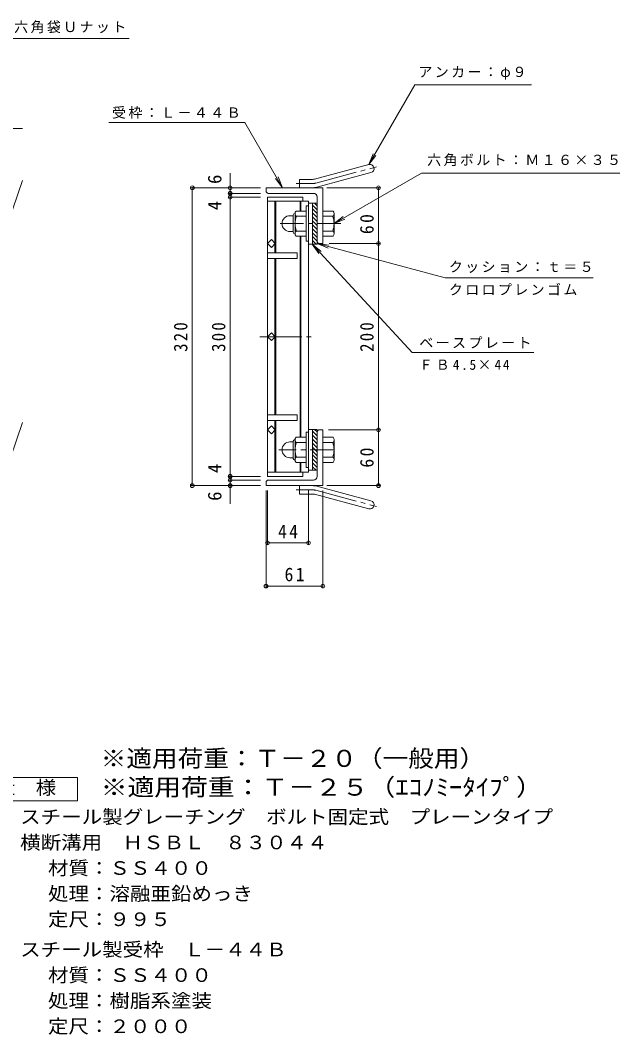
# Model space of a CAD drawing. Units: millimetres, scale not verified. Extents: x -910 to 930, y -686 to 582.
# Drawn here: x 286 to 930, y -545 to 545 of the extents above; entities that cross this region are included whole.
import ezdxf
from ezdxf.enums import TextEntityAlignment as Align

# ---------------------------------------------------------------- set-up
doc = ezdxf.new("R2010")
doc.units = ezdxf.units.MM
doc.header["$LTSCALE"] = 5
doc.header["$PDMODE"] = 32
doc.header["$PDSIZE"] = 4
doc.linetypes.add('CHAIN1', pattern=[8, 5, -1, 1, -1])
doc.linetypes.add('CHAIN2', pattern=[12, 9, -1, 1, -1])
for name, color, linetype, lineweight in [('0-1_躯体', 2, 'Continuous', 9), ('0-2_仕上', 3, 'Continuous', 9), ('0-4_その他', 7, 'Continuous', 9), ('0-5_寸法', 7, 'Continuous', 9), ('F-4_F-4ﾚｲﾔ', 2, 'Continuous', 9)]:
    doc.layers.add(name, color=color, linetype=linetype, lineweight=lineweight)
doc.layers.add('F-5_F-5ﾚｲﾔ', color=3, linetype='Continuous')
doc.styles.add('ＭＳ ゴシック', font='')
doc.styles.get('ＭＳ ゴシック').set_extended_font_data('MS Gothic')

msp = doc.modelspace()

# ---------------------------------------------------------------- linework, layer by layer
at = {"layer": '0-1_躯体'}
for p, q in [((602.061, 374.15), (660.252, 389.742)), ((288.514, 372.796), (261.911, 294.759)), ((585.917, 364.843), (585.917, 373.843)), ((599.732, 373.843), (585.917, 373.843)), ((604.391, 365.457), (662.581, 381.049)), ((610.917, 364.843), (549.917, 364.843)), ((549.917, 361.343), (549.917, 364.843)), ((610.917, 364.843), (610.917, 304.843)), ((600.917, 358.843), (552.417, 358.843)), ((604.917, 354.843), (604.917, 304.343)), ((593.117, 339.843), (582.155, 339.843)), ((593.117, 345.343), (593.117, 307.343)), ((595.417, 345.343), (593.117, 345.343)), ((599.917, 304.343), (599.917, 348.343)), ((604.917, 348.343), (599.917, 348.343)), ((604.917, 341.263), (599.917, 346.263)), ((604.917, 337.021), (599.917, 342.021)), ((604.917, 345.506), (602.079, 348.343)), ((610.917, 339.843), (621.878, 339.843)), ((575.607, 334.843), (579.117, 334.843)), ((579.117, 317.143), (579.117, 335.543)), ((580.917, 337.343), (581.117, 337.343)), ((581.117, 337.093), (581.117, 315.593)), ((593.117, 334.343), (582.155, 334.343)), ((604.917, 332.778), (599.917, 337.778)), ((604.917, 328.535), (599.917, 333.535)), ((604.917, 324.293), (599.917, 329.293)), ((610.917, 334.343), (621.878, 334.343)), ((622.917, 337.093), (622.917, 315.593)), ((575.617, 317.843), (579.117, 317.843)), ((593.117, 318.343), (582.155, 318.343)), ((604.917, 320.05), (599.917, 325.05)), ((604.917, 315.807), (599.917, 320.808)), ((604.917, 311.565), (599.917, 316.565)), ((610.917, 318.343), (621.878, 318.343)), ((580.917, 315.343), (581.117, 315.343)), ((593.117, 312.843), (582.155, 312.843)), ((595.417, 307.343), (593.117, 307.343)), ((604.917, 307.322), (599.917, 312.322)), ((603.653, 304.343), (599.917, 308.08)), ((610.917, 312.843), (621.878, 312.843)), ((604.917, 304.343), (599.917, 304.343)), ((607.417, 304.843), (610.917, 304.843)), ((288.514, 112.796), (261.911, 34.758)), ((593.117, 64.342), (593.117, 102.342)), ((595.417, 102.342), (593.117, 102.342)), ((599.917, 105.342), (599.917, 61.342)), ((604.917, 105.342), (599.917, 105.342)), ((604.917, 98.262), (599.917, 103.262)), ((604.917, 94.02), (599.917, 99.02)), ((604.917, 102.505), (602.079, 105.342)), ((604.917, 54.842), (604.917, 105.342)), ((607.417, 104.842), (610.917, 104.842)), ((610.917, 44.842), (610.917, 104.842)), ((575.617, 91.842), (579.117, 91.842)), ((579.117, 92.542), (579.117, 74.142)), ((580.917, 94.342), (581.117, 94.342)), ((581.117, 72.592), (581.117, 94.092)), ((593.117, 96.842), (582.155, 96.842)), ((593.117, 91.342), (582.155, 91.342)), ((604.917, 89.777), (599.917, 94.777)), ((604.917, 85.534), (599.917, 90.534)), ((610.917, 96.842), (621.878, 96.842)), ((610.917, 91.342), (621.878, 91.342)), ((623.117, 94.342), (622.917, 94.342)), ((622.917, 72.592), (622.917, 94.092)), ((604.917, 81.292), (599.917, 86.292)), ((604.917, 77.049), (599.917, 82.049)), ((604.917, 72.806), (599.917, 77.807)), ((575.607, 74.842), (579.117, 74.842)), ((580.917, 72.342), (581.117, 72.342)), ((593.117, 75.342), (582.155, 75.342)), ((593.117, 69.842), (582.155, 69.842)), ((604.917, 68.564), (599.917, 73.564)), ((604.917, 64.321), (599.917, 69.321)), ((610.917, 75.342), (621.878, 75.342)), ((610.917, 69.842), (621.878, 69.842)), ((623.117, 72.342), (622.917, 72.342)), ((595.417, 64.342), (593.117, 64.342)), ((603.653, 61.342), (599.917, 65.079)), ((604.917, 61.342), (599.917, 61.342)), ((549.917, 48.342), (549.917, 44.842)), ((610.917, 44.842), (549.917, 44.842)), ((600.917, 50.842), (552.417, 50.842)), ((585.917, 44.842), (585.917, 35.842)), ((604.391, 44.229), (662.581, 28.637)), ((599.732, 35.842), (585.917, 35.842)), ((602.061, 35.536), (660.252, 19.943))]:
    msp.add_line(p, q, dxfattribs=at)
at = {"layer": '0-1_躯体', "linetype": 'CHAIN2'}
for p, q in [((603.226, 369.803), (668.393, 387.264)), ((599.732, 369.343), (582.112, 369.343)), ((599.732, 40.342), (582.112, 40.342)), ((603.226, 39.882), (668.393, 22.421))]:
    msp.add_line(p, q, dxfattribs=at)
at = {"layer": '0-1_躯体', "linetype": 'CHAIN1'}
for p, q in [((630.152, 326.343), (563.815, 326.343)), ((622.423, 83.342), (563.815, 83.342))]:
    msp.add_line(p, q, dxfattribs=at)
at = {"layer": '0-1_躯体'}
for centre, radius, start, end in [((661.417, 385.395), 4.5, 285.00014, 104.99991), ((599.732, 382.843), 9, 270, 285.00002), ((552.417, 361.343), 2.5, 180, 270), ((599.732, 382.843), 18, 270, 285), ((600.917, 354.843), 4, 0, 90), ((585.277, 337.093), 4.16, 138.61835, 221.37988), ((618.757, 337.093), 4.16, 318.62012, 41.38165), ((575.607, 326.353), 8.49, 90, 180), ((580.917, 335.543), 1.8, 90, 180), ((605.117, 326.343), 24, 160.52881, 199.47119), ((598.917, 326.343), 24, 340.52881, 19.47119), ((575.617, 326.343), 8.5, 180, 270), ((580.917, 317.143), 1.8, 180, 270), ((585.277, 315.593), 4.16, 138.62012, 221.38165), ((618.757, 315.593), 4.16, 318.61835, 41.37988), ((607.417, 307.343), 2.5, 180, 270), ((607.417, 102.342), 2.5, 90, 180), ((575.617, 83.342), 8.5, 90, 180), ((580.917, 92.542), 1.8, 90, 180), ((585.277, 94.092), 4.16, 138.61835, 221.37988), ((605.117, 83.342), 24, 160.52881, 199.47119), ((598.917, 83.342), 24, 340.52881, 19.47119), ((618.757, 94.092), 4.16, 318.62012, 41.38165), ((575.607, 83.332), 8.49, 180, 270), ((580.917, 74.142), 1.8, 180, 270), ((585.277, 72.592), 4.16, 138.62012, 221.38165), ((618.757, 72.592), 4.16, 318.61835, 41.37988), ((600.917, 54.842), 4, 270, 0), ((552.417, 48.342), 2.5, 90, 180), ((599.732, 26.842), 18, 75, 90), ((599.732, 26.842), 9, 74.99998, 90), ((661.417, 24.29), 4.5, 255.00009, 74.99986)]:
    msp.add_arc(centre, radius, start, end, dxfattribs=at)
at = {"layer": '0-1_躯体', "linetype": 'CHAIN2'}
for centre, start, end in [((599.732, 382.843), 270, 284.99995), ((599.732, 26.842), 75.00005, 90)]:
    msp.add_arc(centre, 13.5, start, end, dxfattribs=at)
at = {"layer": '0-2_仕上'}
for p, q in [((551.417, 354.843), (589.417, 354.843)), ((551.417, 354.843), (551.417, 54.842)), ((551.417, 350.343), (595.417, 350.343)), ((559.417, 350.343), (559.417, 294.844)), ((560.417, 350.343), (560.417, 294.844)), ((586.417, 350.343), (586.417, 339.843)), ((587.417, 350.343), (587.417, 339.843)), ((589.417, 354.843), (589.417, 350.343)), ((595.417, 59.342), (595.417, 350.343)), ((599.917, 348.343), (595.417, 348.343)), ((586.417, 96.842), (586.417, 312.843)), ((587.417, 96.842), (587.417, 312.843)), ((551.417, 294.844), (583.417, 294.844)), ((583.417, 294.844), (583.417, 288.843)), ((599.917, 304.343), (595.417, 304.343)), ((551.417, 288.843), (583.417, 288.843)), ((559.417, 120.842), (559.417, 288.843)), ((560.417, 120.842), (560.417, 288.843)), ((551.417, 120.842), (583.417, 120.842)), ((583.417, 114.842), (583.417, 120.842)), ((551.417, 114.842), (583.417, 114.842)), ((559.417, 59.342), (559.417, 114.842)), ((560.417, 59.342), (560.417, 114.842)), ((599.917, 105.342), (595.417, 105.342)), ((586.417, 59.342), (586.417, 69.842)), ((587.417, 59.342), (587.417, 69.842)), ((551.417, 59.342), (595.417, 59.342)), ((551.417, 54.842), (589.417, 54.842)), ((589.417, 54.842), (589.417, 59.342)), ((599.917, 61.342), (595.417, 61.342))]:
    msp.add_line(p, q, dxfattribs=at)
at = {"layer": '0-2_仕上', "linetype": 'CHAIN2'}
msp.add_line((543.417, 204.843), (603.417, 204.843), dxfattribs=at)
at = {"layer": '0-2_仕上'}
for points in [[(559.902, 304.843), (555.659, 300.601), (551.417, 304.843), (555.659, 309.086)], [(559.902, 204.843), (555.659, 200.601), (551.417, 204.843), (555.659, 209.086)], [(559.902, 104.842), (555.659, 109.085), (551.417, 104.842), (555.659, 100.599)]]:
    msp.add_lwpolyline(points, close=True, dxfattribs=at)
at = {"layer": '0-4_その他'}
for p, q in [((-91.526, 428.632), (288.514, 428.632)), ((511.488, 358.843), (511.488, 380.358)), ((543.878, 364.843), (469.305, 364.843)), ((470.804, 44.842), (470.804, 364.843)), ((615.278, 364.843), (672.149, 364.843)), ((543.878, 358.843), (509.988, 358.843)), ((543.878, 354.843), (509.988, 354.843)), ((511.488, 354.843), (511.488, 358.843)), ((511.488, 54.842), (511.488, 354.843)), ((617.59, 304.843), (672.149, 304.843)), ((617.046, 104.842), (672.149, 104.842)), ((543.878, 54.842), (509.988, 54.842)), ((511.488, 50.842), (511.488, 54.842)), ((543.878, 44.842), (469.305, 44.842)), ((543.878, 50.842), (509.988, 50.842)), ((511.488, 25.415), (511.488, 50.842)), ((615.051, 44.842), (672.149, 44.842)), ((549.917, 39.652), (549.917, -64.522)), ((551.417, 39.652), (551.417, -18.16)), ((595.417, 39.652), (595.417, -18.16)), ((610.917, 39.652), (610.917, -64.522)), ((551.417, -16.66), (595.417, -16.66)), ((549.917, -63.022), (610.917, -63.022))]:
    msp.add_line(p, q, dxfattribs=at)
msp.add_lwpolyline([(670.65, 44.842), (670.65, 104.842), (670.65, 304.843), (670.65, 364.843)], dxfattribs=at)
for p in [(470.804, 364.843), (511.488, 364.843), (511.488, 358.843), (670.65, 364.843), (511.488, 354.843), (670.65, 304.843), (670.65, 104.842), (511.488, 54.842), (470.804, 44.842), (511.488, 50.842), (511.488, 44.842), (670.65, 44.842), (551.417, -16.66), (595.417, -16.66), (549.917, -63.022), (610.917, -63.022)]:
    msp.add_point(p, dxfattribs=at)
at = {"layer": '0-5_寸法'}
for p, q in [((208.289, 525.206), (403.121, 525.206)), ((381.251, 435.011), (527.156, 435.011)), ((660.252, 389.742), (665.036, 401.291)), ((660.252, 389.742), (667.862, 399.659)), ((567.668, 364.843), (562.884, 376.392)), ((622.916, 326.343), (632.833, 333.953)), ((622.916, 326.343), (634.465, 331.126)), ((706.752, 187.914), (599.398, 304.343)), ((599.398, 304.343), (608.998, 296.338)), ((599.398, 304.343), (606.599, 294.126)), ((604.917, 304.898), (742.375, 268.066)), ((604.917, 304.898), (617.31, 303.266)), ((604.917, 304.898), (616.465, 300.114)), ((742.375, 268.066), (901.153, 268.066)), ((706.752, 187.914), (837.316, 187.914))]:
    msp.add_line(p, q, dxfattribs=at)
for points in [[(660.252, 389.742), (709.645, 475.293), (834.715, 475.293)], [(527.156, 435.011), (567.668, 364.843), (560.058, 374.76)], [(622.916, 326.343), (716.913, 380.612), (929.505, 380.612)]]:
    msp.add_lwpolyline(points, dxfattribs=at)
at = {"layer": 'F-4_F-4ﾚｲﾔ'}
msp.add_lwpolyline([(235.018, -293.672), (235.018, -268.672), (347.518, -268.672), (347.518, -293.672)], close=True, dxfattribs=at)

# ---------------------------------------------------------------- texts
at = {"layer": '0-4_その他', "color": 2, "style": 'ＭＳ ゴシック'}
for s, p in [('6', (506.488, 368.925)), ('4', (506.488, 340.741)), ('4', (506.488, 58.338)), ('6', (506.488, 28.542))]:
    msp.add_text(s, height=14.66, rotation=90, dxfattribs=at).set_placement(p, align=Align.BOTTOM_LEFT)
at = {"layer": '0-4_その他', "color": 2, "char_height": 14.66, "attachment_point": 7, "rotation": 90, "style": 'ＭＳ ゴシック'}
for s, insert in [('\\T1.27;\\W0.95;60', (665.649, 315.023)), ('\\T1.27;\\W0.9;320', (465.804, 188.593)), ('\\T1.27;\\W0.9;300', (506.488, 188.593)), ('\\T1.27;\\W0.9;200', (665.649, 188.593)), ('\\T1.27;\\W0.95;60', (665.649, 64.217))]:
    msp.add_mtext(s, dxfattribs=dict(at, insert=insert))
at = {"layer": '0-4_その他', "color": 2, "char_height": 14.66, "attachment_point": 7, "style": 'ＭＳ ゴシック'}
for s, insert in [('\\T1.27;\\W0.95;44', (562.792, -11.66)), ('\\T1.27;\\W0.95;61', (569.792, -58.022))]:
    msp.add_mtext(s, dxfattribs=dict(at, insert=insert))
at = {"layer": '0-5_寸法', "char_height": 11, "attachment_point": 7, "style": 'ＭＳ ゴシック'}
for s, insert in [('\\T1.17;平座金，六角袋Ｕナット', (209.403, 530.471)), ('\\T1.17;アンカー：φ９', (713.449, 480.809)), ('\\T1.17;受枠：Ｌ－４４Ｂ', (384.7, 438.902)), ('\\T1.17;六角ボルト：Ｍ１６×３５', (722.897, 388.015)), ('\\T1.17;クッション：ｔ＝５', (746.153, 273.334)), ('\\T1.17;クロロプレンゴム', (746.153, 249.252)), ('\\T1.17;ベースプレート', (714.497, 192.34)), ('\\T1.26;\\W0.95;ＦＢ4.5×44', (714.497, 169.104))]:
    msp.add_mtext(s, dxfattribs=dict(at, insert=insert))
at = {"layer": 'F-4_F-4ﾚｲﾔ', "style": 'ＭＳ ゴシック', "width": 1.1}
for s, p in [('仕\u3000様', (258.768, -291.172)), ('スチール製グレーチング\u3000ボルト固定式\u3000プレーンタイプ', (286.063, -322.632)), ('横断溝用\u3000ＨＳＢＬ\u3000８３０４４', (286.063, -350.132)), ('材質：ＳＳ４００', (315.919, -377.632)), ('処理：溶融亜鉛めっき', (315.919, -405.132)), ('定尺：９９５', (315.919, -432.632)), ('スチール製受枠\u3000Ｌ－４４Ｂ', (286.063, -465.132)), ('材質：ＳＳ４００', (315.919, -492.632)), ('処理：樹脂系塗装', (315.919, -520.132)), ('定尺：２０００', (315.919, -547.632))]:
    msp.add_text(s, height=14.66, dxfattribs=at).set_placement(p, align=Align.BOTTOM_LEFT)
at = {"layer": 'F-5_F-5ﾚｲﾔ', "style": 'ＭＳ ゴシック'}
for s, width, p in [('※適用荷重：Ｔ－２０（一般用）', 1.1, (372.518, -262.769)), ('※適用荷重：Ｔ－２５（ｴｺﾉﾐｰﾀｲﾌﾟ）', 1.15, (372.518, -293.672))]:
    msp.add_text(s, height=18.33, dxfattribs=dict(at, width=width)).set_placement(p, align=Align.BOTTOM_LEFT)

doc.saveas('drawing.dxf')
